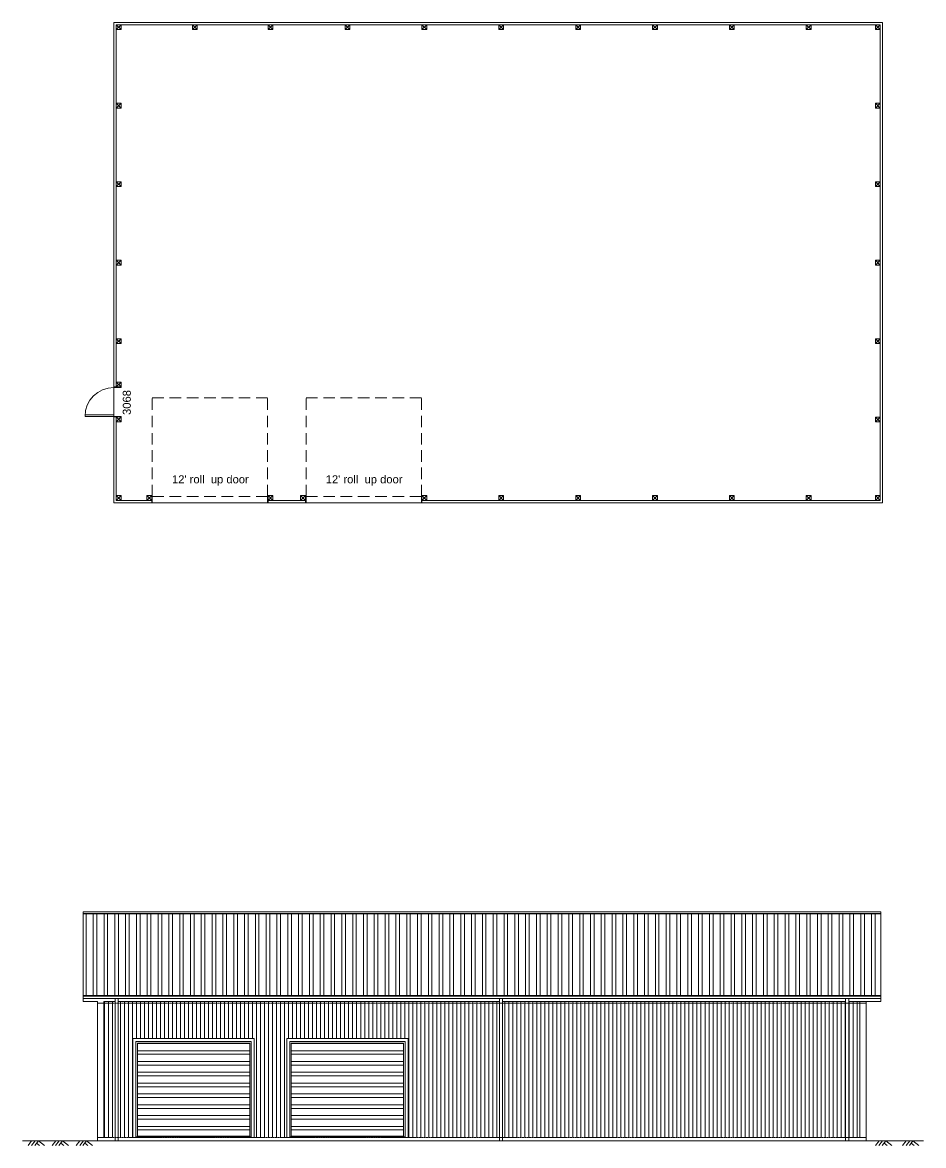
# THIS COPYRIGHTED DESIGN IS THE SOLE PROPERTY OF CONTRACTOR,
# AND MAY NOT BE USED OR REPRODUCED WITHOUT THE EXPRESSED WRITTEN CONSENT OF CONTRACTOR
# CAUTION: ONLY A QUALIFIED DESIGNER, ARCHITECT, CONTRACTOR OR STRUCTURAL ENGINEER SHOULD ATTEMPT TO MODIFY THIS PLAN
# Model space of a CAD drawing. Header units: inches. Extents: x 99 to 15695, y -7208 to 2559.
# Drawn here: x 99 to 1224, y -4152 to -2749 of the extents above; entities that cross this region are included whole.
import ezdxf

# ---------------------------------------------------------------- set-up
doc = ezdxf.new("R2010")
doc.units = ezdxf.units.IN
doc.header["$LTSCALE"] = 96
doc.header["$MEASUREMENT"] = 0
doc.linetypes.add('Dash', pattern=[0.225, 0.15, -0.075])
for name, color, linetype, lineweight in [('Common', 4, 'Continuous', 5), ('Dimensions', 7, 'Continuous', 0), ('Doors', 5, 'Continuous', 5), ('Section', 6, 'Continuous', 20), ('Text', 7, 'Continuous', 5), ('Wall_line', 6, 'Continuous', 18), ('Walls_  Normal', 6, 'Continuous', 13)]:
    doc.layers.add(name, color=color, linetype=linetype, lineweight=lineweight)
doc.layers.add('Hatch', color=7, linetype='Continuous', lineweight=0, true_color=0x919191)
doc.styles.get("Standard").update_dxf_attribs({"font": 'arial.ttf'})

# ---------------------------------------------------------------- blocks, each defined once
blk = doc.blocks.new('*U2')
at = {"layer": 'Wall_line', "transparency": 33554687}
blk.add_lwpolyline([(-3, 3), (-3, -3), (3, -3), (3, 3), (-3, 3)], dxfattribs=at)
blk = doc.blocks.new('*U3')
at = {"layer": 'Common', "color": 0, "linetype": 'ByBlock', "lineweight": -2, "transparency": 16777216}
for p in [(0, 0), (96, 0), (192, 0), (288, 0), (384, 0), (480, 0)]:
    blk.add_blockref('*U2', p, dxfattribs=at)

msp = doc.modelspace()

# ---------------------------------------------------------------- hatches: boundary and pattern name
at = {"layer": 'Hatch'}
h = msp.add_hatch(dxfattribs=at)
h.set_pattern_fill('ANSI32', color=256, scale=36, angle=45)
h.set_pattern_definition([(90, (2671.087, 6866.292), (-13.5, 0), []), (90, (2675.587, 6870.792), (-13.5, 0), [])])
h.paths.add_polyline_path([(174.5, -3862.8), (174.5, -3964.9), (1170.5, -3964.9), (1170.5, -3862.8)])
h = msp.add_hatch(dxfattribs=at)
h.set_pattern_fill('ANSI31', color=256, scale=40, angle=45)
h.set_pattern_definition([(90, (2671.087, 6860.8195), (-5, 0), [])])
h.paths.add_polyline_path([(214.4, -4142.3), (214.4, -3972.3), (200.5, -3972.3), (200.5, -4142.3)])
h.paths.add_polyline_path([(694.4, -4142.3), (694.4, -3972.3), (218.4, -3972.3), (218.4, -4142.3), (236.7, -4142.3), (236.7, -4018.6), (388.2, -4018.6), (388.2, -4142.3), (428.7, -4142.3), (428.7, -4018.6), (580.2, -4018.6), (580.2, -4142.3)])
h.paths.add_polyline_path([(698.4, -3972.3), (698.4, -4142.3), (1144.5, -4142.3), (1144.5, -3972.3)])
h = msp.add_hatch(dxfattribs=at)
h.set_pattern_fill('ANSI32', color=256, scale=36, angle=315)
h.set_pattern_definition([(0, (2675.587, 6860.82), (3e-15, 13.5), []), (0, (2680.087, 6856.32), (3e-15, 13.5), [])])
h.paths.add_polyline_path([(242.5, -4024.3), (242.5, -4140.3), (382.7, -4140.3), (382.7, -4024.3)])
h = msp.add_hatch(dxfattribs=at)
h.set_pattern_fill('ANSI32', color=256, scale=36, angle=315)
h.set_pattern_definition([(0, (2867.587, 6860.82), (3e-15, 13.5), []), (0, (2872.087, 6856.32), (3e-15, 13.5), [])])
h.paths.add_polyline_path([(434.5, -4024.3), (434.5, -4140.3), (574.7, -4140.3), (574.7, -4024.3)])

# ---------------------------------------------------------------- linework, layer by layer
at = {"layer": 'Common'}
for p, q in [((221.9, -2758.4), (215.9, -2752.4)), ((221.9, -2752.4), (215.9, -2758.4)), ((316.9, -2758.4), (310.9, -2752.4)), ((316.9, -2752.4), (310.9, -2758.4)), ((411.6, -2758.4), (405.6, -2752.4)), ((411.6, -2752.4), (405.6, -2758.4)), ((507.6, -2758.4), (501.6, -2752.4)), ((507.6, -2752.4), (501.6, -2758.4)), ((603.6, -2758.4), (597.6, -2752.4)), ((603.6, -2752.4), (597.6, -2758.4)), ((699.6, -2758.4), (693.6, -2752.4)), ((699.6, -2752.4), (693.6, -2758.4)), ((795.6, -2758.4), (789.6, -2752.4)), ((795.6, -2752.4), (789.6, -2758.4)), ((891.6, -2758.4), (885.6, -2752.4)), ((891.6, -2752.4), (885.6, -2758.4)), ((987.6, -2758.4), (981.6, -2752.4)), ((987.6, -2752.4), (981.6, -2758.4)), ((1083.6, -2758.4), (1077.6, -2752.4)), ((1083.6, -2752.4), (1077.6, -2758.4)), ((1169.9, -2758.4), (1163.9, -2752.4)), ((1169.9, -2752.4), (1163.9, -2758.4)), ((221.9, -2856.4), (215.9, -2850.4)), ((221.9, -2850.4), (215.9, -2856.4)), ((1169.9, -2856.4), (1163.9, -2850.4)), ((1169.9, -2850.4), (1163.9, -2856.4)), ((221.9, -2954.4), (215.9, -2948.4)), ((221.9, -2948.4), (215.9, -2954.4)), ((1169.9, -2954.4), (1163.9, -2948.4)), ((1169.9, -2948.4), (1163.9, -2954.4)), ((221.9, -3052.4), (215.9, -3046.4)), ((221.9, -3046.4), (215.9, -3052.4)), ((1169.9, -3052.4), (1163.9, -3046.4)), ((1169.9, -3046.4), (1163.9, -3052.4)), ((221.9, -3150.4), (215.9, -3144.4)), ((221.9, -3144.4), (215.9, -3150.4)), ((1169.9, -3150.4), (1163.9, -3144.4)), ((1169.9, -3144.4), (1163.9, -3150.4)), ((221.9, -3204.7), (215.9, -3198.7)), ((221.9, -3198.7), (215.9, -3204.7)), ((221.9, -3248.2), (215.9, -3242.2)), ((221.9, -3242.2), (215.9, -3248.2)), ((1169.9, -3248.4), (1163.9, -3242.4)), ((1169.9, -3242.4), (1163.9, -3248.4)), ((221.9, -3346.4), (215.9, -3340.4)), ((221.9, -3340.4), (215.9, -3346.4)), ((260.1, -3346.4), (254.1, -3340.4)), ((260.1, -3340.4), (254.1, -3346.4)), ((411.6, -3346.4), (405.6, -3340.4)), ((411.6, -3340.4), (405.6, -3346.4)), ((452.1, -3346.4), (446.1, -3340.4)), ((452.1, -3340.4), (446.1, -3346.4)), ((603.6, -3346.4), (597.6, -3340.4)), ((603.6, -3340.4), (597.6, -3346.4)), ((699.6, -3346.4), (693.6, -3340.4)), ((699.6, -3340.4), (693.6, -3346.4)), ((795.6, -3346.4), (789.6, -3340.4)), ((795.6, -3340.4), (789.6, -3346.4)), ((891.6, -3346.4), (885.6, -3340.4)), ((891.6, -3340.4), (885.6, -3346.4)), ((987.6, -3346.4), (981.6, -3340.4)), ((987.6, -3340.4), (981.6, -3346.4)), ((1083.6, -3346.4), (1077.6, -3340.4)), ((1083.6, -3340.4), (1077.6, -3346.4)), ((1169.9, -3346.4), (1163.9, -3340.4)), ((1169.9, -3340.4), (1163.9, -3346.4)), ((174.5, -3862.3), (1170.5, -3862.3)), ((1170.5, -3862.8), (174.5, -3862.8)), ((174.5, -3964.9), (1170.5, -3964.9)), ((1170.5, -3965.1), (174.5, -3965.1)), ((1170.5, -3965.6), (174.5, -3965.6)), ((174.5, -3968.6), (1170.5, -3968.6)), ((200.5, -4142.3), (200.5, -3972.3)), ((214.4, -3972.3), (200.5, -3972.3)), ((694.4, -3972.3), (218.4, -3972.3)), ((1126.6, -3972.3), (698.4, -3972.3)), ((1152.5, -3972.3), (1130.6, -3972.3)), ((1144.5, -3972.3), (1144.5, -4142.3)), ((388.2, -4018.6), (236.7, -4018.6)), ((236.7, -4018.6), (236.7, -4142.3)), ((240.5, -4142.3), (240.5, -4022.3)), ((384.5, -4022.3), (240.5, -4022.3)), ((242.5, -4024.3), (242.5, -4141.3)), ((242.5, -4024.3), (382.7, -4024.3)), ((382.7, -4024.3), (382.7, -4141.3)), ((384.5, -4142.3), (384.5, -4022.3)), ((388.2, -4142.3), (388.2, -4018.6)), ((428.7, -4018.6), (428.7, -4142.3)), ((580.2, -4018.6), (428.7, -4018.6)), ((432.5, -4142.3), (432.5, -4022.3)), ((576.5, -4022.3), (432.5, -4022.3)), ((434.5, -4024.3), (434.5, -4141.3)), ((434.5, -4024.3), (574.7, -4024.3)), ((574.7, -4024.3), (574.7, -4141.3)), ((576.5, -4142.3), (576.5, -4022.3)), ((580.2, -4018.6), (580.2, -4142.3)), ((240.5, -4141.3), (384.5, -4141.3)), ((242.5, -4140.3), (382.7, -4140.3)), ((432.5, -4141.3), (576.5, -4141.3)), ((434.5, -4140.3), (574.7, -4140.3)), ((1152.5, -4143.1), (1152.5, -4142.3))]:
    msp.add_line(p, q, dxfattribs=at)
for points in [[(214.4, -3968.6), (214.4, -4146.3), (218.4, -4146.3), (218.4, -3968.6), (214.4, -3968.6)], [(694.4, -3968.6), (694.4, -4146.3), (698.4, -4146.3), (698.4, -3968.6), (694.4, -3968.6)], [(1130.6, -3968.6), (1130.6, -4146.3), (1126.6, -4146.3), (1126.6, -3968.6), (1130.6, -3968.6)]]:
    msp.add_lwpolyline(points, dxfattribs=at)
at = {"layer": 'Dimensions'}
for p, q in [((110.2, -4146.3), (105.7, -4152.1)), ((114.6, -4146.3), (110, -4152.1)), ((118.6, -4146.3), (114.1, -4152.1)), ((116.4, -4149.2), (120.1, -4152.1)), ((118.6, -4146.3), (126.1, -4152.1)), ((140.3, -4146.3), (135.7, -4152.1)), ((144.7, -4146.3), (140.1, -4152.1)), ((148.7, -4146.3), (144.2, -4152.1)), ((146.5, -4149.2), (150.2, -4152.1)), ((148.7, -4146.3), (156.2, -4152.1)), ((170.5, -4146.3), (165.9, -4152.1)), ((174.8, -4146.3), (170.3, -4152.1)), ((178.9, -4146.3), (174.3, -4152.1)), ((176.6, -4149.2), (180.3, -4152.1)), ((178.9, -4146.3), (186.3, -4152.1)), ((1168.5, -4146.3), (1164, -4152.1)), ((1172.9, -4146.3), (1168.3, -4152.1)), ((1176.9, -4146.3), (1172.4, -4152.1)), ((1174.7, -4149.2), (1178.4, -4152.1)), ((1176.9, -4146.3), (1184.4, -4152.1)), ((1202.4, -4146.3), (1197.8, -4152.1)), ((1206.8, -4146.3), (1202.2, -4152.1)), ((1210.8, -4146.3), (1206.3, -4152.1)), ((1208.6, -4149.2), (1212.3, -4152.1)), ((1210.8, -4146.3), (1218.3, -4152.1))]:
    msp.add_line(p, q, dxfattribs=at)
at = {"layer": 'Doors', "transparency": 33554687}
for p, q in [((212.9, -3204.7), (212.9, -3205.4)), ((212.9, -3204.7), (221.9, -3204.7)), ((212.9, -3205.4), (221.9, -3205.4)), ((212.9, -3241.4), (212.9, -3205.4)), ((221.9, -3204.7), (221.9, -3205.4)), ((212.9, -3239.7), (176.9, -3239.7)), ((176.9, -3241.4), (176.9, -3239.7)), ((212.9, -3239.7), (212.9, -3241.4)), ((212.9, -3241.4), (176.9, -3241.4)), ((212.9, -3241.4), (212.9, -3242.2)), ((212.9, -3241.4), (221.9, -3241.4)), ((212.9, -3242.2), (221.9, -3242.2)), ((221.9, -3241.4), (221.9, -3242.2)), ((260.1, -3340.4), (260.9, -3340.4)), ((260.1, -3349.4), (260.1, -3340.4)), ((260.1, -3349.4), (260.9, -3349.4)), ((260.9, -3349.4), (260.9, -3340.4)), ((404.9, -3340.4), (405.6, -3340.4)), ((404.9, -3349.4), (404.9, -3340.4)), ((404.9, -3349.4), (405.6, -3349.4)), ((405.6, -3349.4), (405.6, -3340.4)), ((452.1, -3340.4), (452.9, -3340.4)), ((452.1, -3349.4), (452.1, -3340.4)), ((452.1, -3349.4), (452.9, -3349.4)), ((452.9, -3349.4), (452.9, -3340.4)), ((596.9, -3340.4), (597.6, -3340.4)), ((596.9, -3349.4), (596.9, -3340.4)), ((596.9, -3349.4), (597.6, -3349.4)), ((597.6, -3349.4), (597.6, -3340.4))]:
    msp.add_line(p, q, dxfattribs=at)
at = {"layer": 'Doors', "linetype": 'Dash', "transparency": 33554687}
for p, q in [((404.9, -3218.4), (260.9, -3218.4)), ((260.9, -3341.4), (260.9, -3218.4)), ((404.9, -3341.4), (404.9, -3218.4)), ((596.9, -3218.4), (452.9, -3218.4)), ((452.9, -3341.4), (452.9, -3218.4)), ((596.9, -3341.4), (596.9, -3218.4)), ((404.9, -3341.4), (260.9, -3341.4)), ((596.9, -3341.4), (452.9, -3341.4))]:
    msp.add_line(p, q, dxfattribs=at)
at = {"layer": 'Doors', "color": 251, "linetype": 'Continuous', "lineweight": 18, "true_color": 0x4b4b4b, "transparency": 33554687}
for p, q in [((404.9, -3349.4), (260.9, -3349.4)), ((596.9, -3349.4), (452.9, -3349.4))]:
    msp.add_line(p, q, dxfattribs=at)
at = {"layer": 'Doors', "transparency": 33554687}
msp.add_arc((212.9, -3241.4), 36, 90, 180, dxfattribs=at)
at = {"layer": 'Section'}
for p, q in [((174.5, -3860.4), (1170.5, -3860.4)), ((174.5, -3965.6), (174.5, -3860.4)), ((1170.5, -3860.4), (1170.5, -3965)), ((174.5, -3965.6), (174.5, -3968.6)), ((174.5, -3968.6), (174.5, -3972.3)), ((1170.5, -3965.1), (1170.5, -3965.6)), ((1170.5, -3965.6), (1170.5, -3968.6)), ((1170.5, -3968.6), (1170.5, -3972.3)), ((174.5, -3972.3), (192.5, -3972.3)), ((192.5, -4146.3), (192.5, -3972.3)), ((1152.5, -3972.3), (1152.5, -4146.3)), ((1152.5, -3972.3), (1170.5, -3972.3)), ((98.7, -4146.3), (1224, -4146.3))]:
    msp.add_line(p, q, dxfattribs=at)
at = {"layer": 'Section', "linetype": 'Dash', "ltscale": 0.015}
for p, q in [((192.5, -3974.3), (1152.5, -3974.3)), ((192.5, -4142.3), (1152.5, -4142.3))]:
    msp.add_line(p, q, dxfattribs=at)
at = {"layer": 'Wall_line', "transparency": 33554687}
for p, q in [((212.9, -3204.7), (212.9, -2749.4)), ((212.9, -2749.4), (1172.9, -2749.4)), ((215.9, -3204.7), (215.9, -2752.4)), ((215.9, -2752.4), (1169.9, -2752.4)), ((1169.9, -2752.4), (1169.9, -3346.4)), ((1172.9, -2749.4), (1172.9, -3349.4)), ((212.9, -3349.4), (212.9, -3242.2)), ((215.9, -3346.4), (215.9, -3242.2)), ((260.1, -3349.4), (212.9, -3349.4)), ((260.1, -3346.4), (215.9, -3346.4)), ((452.1, -3346.4), (405.6, -3346.4)), ((452.1, -3349.4), (405.6, -3349.4)), ((1169.9, -3346.4), (597.6, -3346.4)), ((1172.9, -3349.4), (597.6, -3349.4))]:
    msp.add_line(p, q, dxfattribs=at)
for points in [[(221.9, -2752.4), (221.9, -2758.4), (215.9, -2758.4), (215.9, -2752.4), (221.9, -2752.4)], [(316.9, -2752.4), (316.9, -2758.4), (310.9, -2758.4), (310.9, -2752.4), (316.9, -2752.4)], [(411.6, -2752.4), (411.6, -2758.4), (405.6, -2758.4), (405.6, -2752.4), (411.6, -2752.4)], [(507.6, -2752.4), (507.6, -2758.4), (501.6, -2758.4), (501.6, -2752.4), (507.6, -2752.4)], [(603.6, -2752.4), (603.6, -2758.4), (597.6, -2758.4), (597.6, -2752.4), (603.6, -2752.4)], [(699.6, -2752.4), (699.6, -2758.4), (693.6, -2758.4), (693.6, -2752.4), (699.6, -2752.4)], [(795.6, -2752.4), (795.6, -2758.4), (789.6, -2758.4), (789.6, -2752.4), (795.6, -2752.4)], [(891.6, -2752.4), (891.6, -2758.4), (885.6, -2758.4), (885.6, -2752.4), (891.6, -2752.4)], [(987.6, -2752.4), (987.6, -2758.4), (981.6, -2758.4), (981.6, -2752.4), (987.6, -2752.4)], [(1083.6, -2752.4), (1083.6, -2758.4), (1077.6, -2758.4), (1077.6, -2752.4), (1083.6, -2752.4)], [(1163.9, -2752.4), (1163.9, -2758.4), (1169.9, -2758.4), (1169.9, -2752.4), (1163.9, -2752.4)], [(221.9, -2850.4), (221.9, -2856.4), (215.9, -2856.4), (215.9, -2850.4), (221.9, -2850.4)], [(1163.9, -2850.4), (1163.9, -2856.4), (1169.9, -2856.4), (1169.9, -2850.4), (1163.9, -2850.4)], [(221.9, -2948.4), (221.9, -2954.4), (215.9, -2954.4), (215.9, -2948.4), (221.9, -2948.4)], [(1163.9, -2948.4), (1163.9, -2954.4), (1169.9, -2954.4), (1169.9, -2948.4), (1163.9, -2948.4)], [(221.9, -3046.4), (221.9, -3052.4), (215.9, -3052.4), (215.9, -3046.4), (221.9, -3046.4)], [(1163.9, -3046.4), (1163.9, -3052.4), (1169.9, -3052.4), (1169.9, -3046.4), (1163.9, -3046.4)], [(221.9, -3144.4), (221.9, -3150.4), (215.9, -3150.4), (215.9, -3144.4), (221.9, -3144.4)], [(1163.9, -3144.4), (1163.9, -3150.4), (1169.9, -3150.4), (1169.9, -3144.4), (1163.9, -3144.4)], [(221.9, -3198.7), (221.9, -3204.7), (215.9, -3204.7), (215.9, -3198.7), (221.9, -3198.7)], [(221.9, -3242.2), (221.9, -3248.2), (215.9, -3248.2), (215.9, -3242.2), (221.9, -3242.2)], [(1163.9, -3242.4), (1163.9, -3248.4), (1169.9, -3248.4), (1169.9, -3242.4), (1163.9, -3242.4)], [(215.9, -3340.4), (215.9, -3346.4), (221.9, -3346.4), (221.9, -3340.4), (215.9, -3340.4)], [(221.9, -3340.4), (221.9, -3346.4), (215.9, -3346.4), (215.9, -3340.4), (221.9, -3340.4)], [(254.1, -3340.4), (254.1, -3346.4), (260.1, -3346.4), (260.1, -3340.4), (254.1, -3340.4)], [(405.6, -3340.4), (405.6, -3346.4), (411.6, -3346.4), (411.6, -3340.4), (405.6, -3340.4)], [(446.1, -3340.4), (446.1, -3346.4), (452.1, -3346.4), (452.1, -3340.4), (446.1, -3340.4)], [(1163.9, -3340.4), (1163.9, -3346.4), (1169.9, -3346.4), (1169.9, -3340.4), (1163.9, -3340.4)]]:
    msp.add_lwpolyline(points, dxfattribs=at)
at = {"layer": 'Walls_  Normal', "color": 18, "linetype": 'Continuous', "lineweight": 0, "true_color": 0x000000, "transparency": 33554687}
for p, q in [((212.9, -3204.7), (214.9, -3204.7)), ((212.9, -3242.2), (214.9, -3242.2)), ((260.1, -3349.4), (260.1, -3341.4)), ((405.6, -3349.4), (405.6, -3341.4)), ((452.1, -3349.4), (452.1, -3341.4)), ((597.6, -3349.4), (597.6, -3341.4))]:
    msp.add_line(p, q, dxfattribs=at)

# ---------------------------------------------------------------- block references
at = {"layer": 'Common'}
msp.add_blockref('*U3', (600.6, -3343.4), dxfattribs=at)

# ---------------------------------------------------------------- texts
at = {"layer": 'Text', "transparency": 33554687, "insert": (224, -3224.1), "char_height": 10, "width": 188.446, "attachment_point": 2, "rotation": 90}
msp.add_mtext('3068', dxfattribs=at)
at = {"layer": 'Text', "transparency": 33554687, "char_height": 10, "width": 188.446, "attachment_point": 2}
for insert in [(333.4, -3315), (525.4, -3315)]:
    msp.add_mtext("12' roll  up door", dxfattribs=dict(at, insert=insert))

doc.saveas('drawing.dxf')
